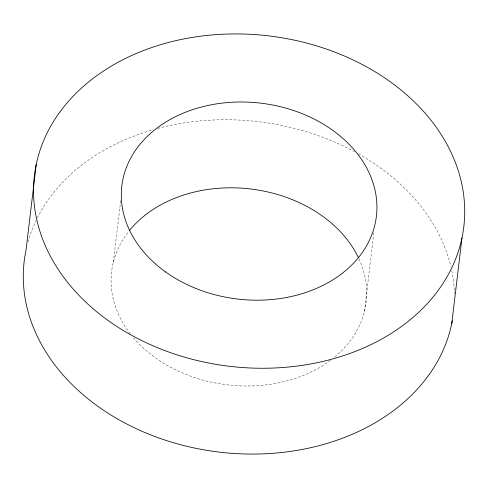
<?xml version="1.0" encoding="UTF-8"?>
<svg xmlns="http://www.w3.org/2000/svg" width="488" height="488" viewBox="0 0 488 488"><rect width="100%" height="100%" fill="white"/><g stroke="black" fill="none" stroke-linecap="round" stroke-linejoin="round"><path stroke-width="0.37" stroke-dasharray="2.44 1.83" d="M113.326 262.343L120.774 199.86M364.445 311.472L374.046 230.928M27.981 242.091A216.221 166.365 6.8 0 1 35.99 220.674M37.344 217.91A216.221 166.365 6.8 0 1 153.256 129.656M157.703 128.429A216.221 166.365 6.8 0 1 354.41 151.609M358.424 153.83A216.221 166.365 6.8 0 1 450.766 266.265M451.754 270.694A216.221 166.365 6.8 0 1 454.438 293.806M358.979 258.847A128.185 98.625 6.8 0 1 333.975 357.588M330.467 360.321A128.185 98.625 6.8 0 1 133.187 337.421M130.247 333.786A128.185 98.625 6.8 0 1 128.905 231.196"/><path stroke-width="0.73" d="M36.258 164.273L26.029 250.094A216.221 166.365 6.8 0 0 206.485 450.29A216.221 166.365 6.8 0 0 452.321 320.799M451.742 323.727L461.971 237.906A216.221 166.365 6.8 0 0 172.398 41.468A216.221 166.365 6.8 0 0 112.978 323.898A216.221 166.365 6.8 0 0 461.971 237.906M129.375 230.617A128.185 98.625 6.8 0 1 250.271 188.941A128.185 98.625 6.8 0 1 358.351 257.511M165.621 271.956A128.185 98.625 6.8 0 0 374.674 225.657A128.185 98.625 6.8 0 0 207.052 105.664A128.185 98.625 6.8 0 0 165.621 271.956"/></g></svg>
